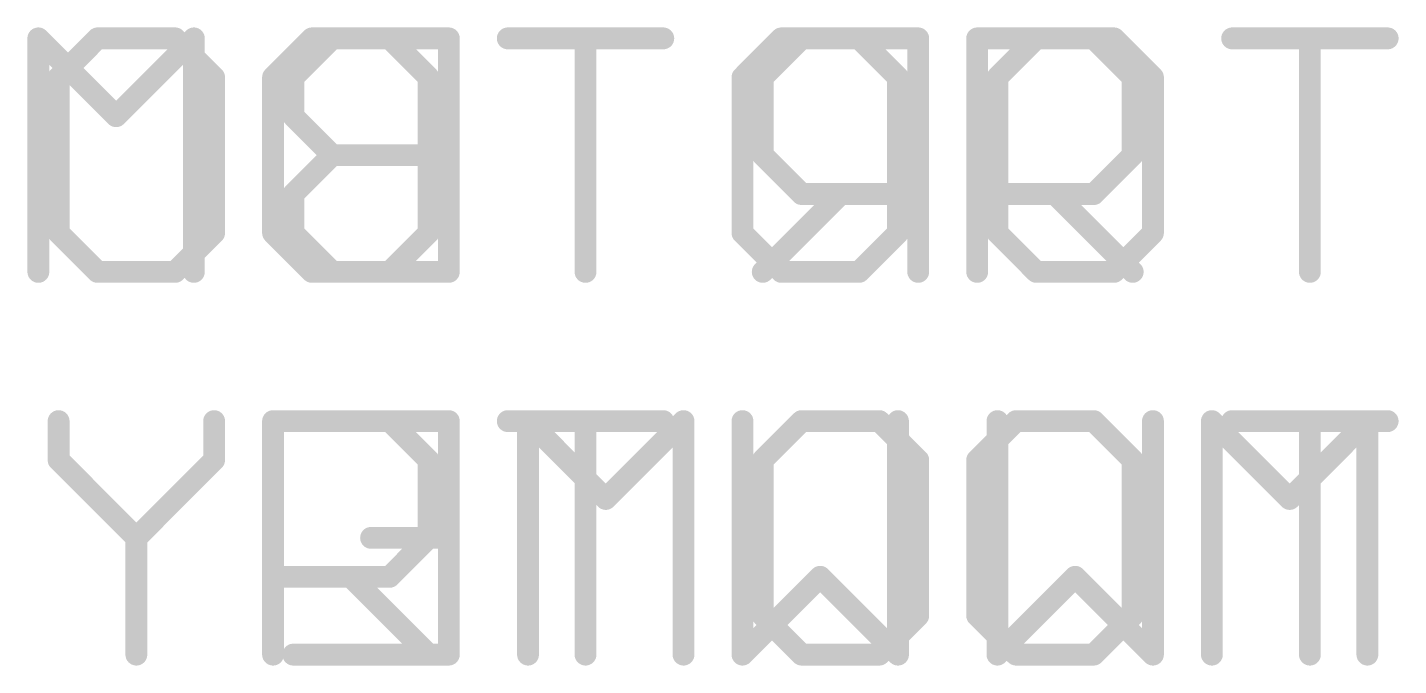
# Model space of a CAD drawing. Extents: x -3 to 97, y 0 to 38.
# Drawn here: x 20.89 to 30.45, y 13.97 to 18.42 of the extents above; entities that cross this region are included whole.
import ezdxf

# ---------------------------------------------------------------- set-up
doc = ezdxf.new("R2010")
doc.units = 0
doc.layers.add('25', color=251, linetype='CONTINUOUS')
doc.layers.add('26', color=251, linetype='CONTINUOUS')

msp = doc.modelspace()

# ---------------------------------------------------------------- linework, layer by layer
at = {"layer": '25', "const_width": 0.0762}
for points in [[(20.9889, 18.3671, 1), (20.935, 18.3132)], [(21.0001, 18.3402, 1), (20.9239, 18.3402)], [(22.0847, 18.3402, 1), (22.0085, 18.3402)], [(22.0736, 18.3132, 1), (22.0197, 18.3671)], [(22.8703, 18.3783, 1), (22.8703, 18.3021)], [(22.8972, 18.3132, 1), (22.8434, 18.3671)], [(23.4396, 18.3671, 1), (23.3857, 18.3132)], [(23.4126, 18.3021, 1), (23.4126, 18.3783)], [(24.2363, 18.3783, 1), (24.2363, 18.3021)], [(24.8167, 18.3402, 1), (24.7405, 18.3402)], [(25.321, 18.3021, 1), (25.321, 18.3783)], [(26.1446, 18.3783, 1), (26.1446, 18.3021)], [(26.1716, 18.3132, 1), (26.1177, 18.3671)], [(26.7139, 18.3671, 1), (26.66, 18.3132)], [(26.6869, 18.3021, 1), (26.6869, 18.3783)], [(27.5487, 18.3402, 1), (27.4725, 18.3402)], [(27.5106, 18.3783, 1), (27.5106, 18.3021)], [(28.351, 18.3671, 1), (28.2972, 18.3132)], [(28.3241, 18.3021, 1), (28.3241, 18.3783)], [(22.6372, 18.069, 1), (22.561, 18.069)], [(22.5722, 18.096, 1), (22.6261, 18.0421)], [(23.7219, 18.069, 1), (23.6457, 18.069)], [(23.6569, 18.0421, 1), (23.7107, 18.096)], [(25.8465, 18.096, 1), (25.9004, 18.0421)], [(25.9116, 18.069, 1), (25.8354, 18.069)], [(26.9962, 18.069, 1), (26.92, 18.069)], [(26.9312, 18.0421, 1), (26.985, 18.096)], [(28.6334, 18.069, 1), (28.5572, 18.069)], [(28.5683, 18.0421, 1), (28.6222, 18.096)], [(21.4774, 17.8248, 1), (21.5313, 17.7709)], [(21.4774, 17.7709, 1), (21.5313, 17.8248)], [(28.6222, 17.4998, 1), (28.5683, 17.5536)], [(28.5572, 17.5267, 1), (28.6334, 17.5267)], [(27.5106, 17.2936, 1), (27.5106, 17.2174)], [(28.0799, 17.2825, 1), (28.026, 17.2286)], [(28.2972, 17.2825, 1), (28.351, 17.2286)], [(28.3241, 17.2174, 1), (28.3241, 17.2936)], [(22.6261, 17.0113, 1), (22.5722, 16.9574)], [(23.7107, 16.9574, 1), (23.6569, 17.0113)], [(25.9004, 17.0113, 1), (25.8465, 16.9574)], [(26.985, 16.9574, 1), (26.9312, 17.0113)], [(22.561, 16.9844, 1), (22.6372, 16.9844)], [(23.6457, 16.9844, 1), (23.7219, 16.9844)], [(25.8354, 16.9844, 1), (25.9116, 16.9844)], [(26.92, 16.9844, 1), (26.9962, 16.9844)], [(20.9239, 16.7132, 1), (21.0001, 16.7132)], [(22.0085, 16.7132, 1), (22.0847, 16.7132)], [(22.8703, 16.7513, 1), (22.8703, 16.6751)], [(22.8434, 16.6863, 1), (22.8972, 16.7401)], [(23.3857, 16.7401, 1), (23.4396, 16.6863)], [(23.4126, 16.6751, 1), (23.4126, 16.7513)], [(24.7405, 16.7132, 1), (24.8167, 16.7132)], [(26.1446, 16.7513, 1), (26.1446, 16.6751)], [(26.1177, 16.6863, 1), (26.1716, 16.7401)], [(26.66, 16.7401, 1), (26.7139, 16.6863)], [(26.6869, 16.6751, 1), (26.6869, 16.7513)], [(27.4725, 16.7132, 1), (27.5487, 16.7132)], [(28.5683, 16.6863, 1), (28.6222, 16.7401)], [(22.6372, 15.6732, 1), (22.561, 15.6732)], [(22.5991, 15.7113, 1), (22.5991, 15.6351)], [(23.4396, 15.7001, 1), (23.3857, 15.6462)], [(23.4126, 15.6351, 1), (23.4126, 15.7113)], [(24.2363, 15.7113, 1), (24.2363, 15.6351)], [(24.8167, 15.6732, 1), (24.7405, 15.6732)], [(25.321, 15.6351, 1), (25.321, 15.7113)], [(25.9116, 15.6732, 1), (25.8354, 15.6732)], [(26.9962, 15.6732, 1), (26.92, 15.6732)], [(27.7818, 15.7113, 1), (27.7818, 15.6351)], [(27.8087, 15.6462, 1), (27.7548, 15.7001)], [(28.351, 15.7001, 1), (28.2972, 15.6462)], [(28.3241, 15.6351, 1), (28.3241, 15.7113)], [(29.1747, 15.7001, 1), (29.1208, 15.6462)], [(29.1859, 15.6732, 1), (29.1097, 15.6732)], [(30.2705, 15.6732, 1), (30.1943, 15.6732)], [(30.2594, 15.6462, 1), (30.2055, 15.7001)], [(23.7219, 15.402, 1), (23.6457, 15.402)], [(23.6569, 15.3751, 1), (23.7107, 15.429)], [(27.5487, 15.402, 1), (27.4725, 15.402)], [(27.4837, 15.429, 1), (27.5375, 15.3751)], [(28.6334, 15.402, 1), (28.5572, 15.402)], [(28.5683, 15.3751, 1), (28.6222, 15.429)], [(29.6631, 15.1578, 1), (29.717, 15.1039)], [(29.6631, 15.1039, 1), (29.717, 15.1578)], [(23.7107, 14.8328, 1), (23.6569, 14.8866)], [(23.6457, 14.8597, 1), (23.7219, 14.8597)], [(22.5991, 14.6266, 1), (22.5991, 14.5504)], [(23.1684, 14.6155, 1), (23.1145, 14.5616)], [(23.3857, 14.6155, 1), (23.4396, 14.5616)], [(23.4126, 14.5504, 1), (23.4126, 14.6266)], [(26.4427, 14.6155, 1), (26.3888, 14.5616)], [(26.4427, 14.5616, 1), (26.3888, 14.6155)], [(27.5375, 14.3443, 1), (27.4837, 14.2904)], [(27.4725, 14.3174, 1), (27.5487, 14.3174)], [(28.5572, 14.3174, 1), (28.6334, 14.3174)], [(28.6222, 14.2904, 1), (28.5683, 14.3443)], [(22.561, 14.0462, 1), (22.6372, 14.0462)], [(23.6569, 14.0193, 1), (23.7107, 14.0731)], [(24.7405, 14.0462, 1), (24.8167, 14.0462)], [(25.8465, 14.0731, 1), (25.9004, 14.0193)], [(25.8354, 14.0462, 1), (25.9116, 14.0462)], [(26.92, 14.0462, 1), (26.9962, 14.0462)], [(26.9312, 14.0193, 1), (26.9851, 14.0731)], [(27.7818, 14.0843, 1), (27.7818, 14.0081)], [(27.7548, 14.0193, 1), (27.8087, 14.0731)], [(28.2972, 14.0731, 1), (28.351, 14.0193)], [(28.3241, 14.0081, 1), (28.3241, 14.0843)], [(29.1097, 14.0462, 1), (29.1859, 14.0462)], [(30.1943, 14.0462, 1), (30.2705, 14.0462)]]:
    msp.add_lwpolyline(points, format="xyb", dxfattribs=at)
at = {"layer": '25', "const_width": 0.1524}
for points in [[(20.962, 16.7132), (20.962, 18.3402)], [(20.962, 18.3402), (21.5043, 17.7979)], [(21.5043, 17.7979), (22.0466, 18.3402)], [(22.0466, 18.3402), (22.0466, 16.7132)], [(22.8703, 18.3402), (22.5991, 18.069)], [(23.4126, 18.3402), (22.8703, 18.3402)], [(23.6838, 18.069), (23.4126, 18.3402)], [(24.2363, 18.3402), (25.321, 18.3402)], [(24.7786, 16.7132), (24.7786, 18.3402)], [(26.1446, 18.3402), (25.8735, 18.069)], [(26.6869, 18.3402), (26.1446, 18.3402)], [(26.9581, 18.069), (26.6869, 18.3402)], [(27.5106, 16.7132), (27.5106, 18.3402)], [(27.5106, 18.3402), (28.3241, 18.3402)], [(28.3241, 18.3402), (28.5953, 18.069)], [(22.5991, 18.069), (22.5991, 16.9844)], [(23.6838, 16.9844), (23.6838, 18.069)], [(25.8735, 18.069), (25.8735, 16.9844)], [(26.9581, 16.9844), (26.9581, 18.069)], [(28.5953, 18.069), (28.5953, 17.5267)], [(28.5953, 17.5267), (28.3241, 17.2555)], [(28.3241, 17.2555), (27.5106, 17.2555)], [(28.0529, 17.2555), (28.5953, 16.7132)], [(22.5991, 16.9844), (22.8703, 16.7132)], [(23.4126, 16.7132), (23.6838, 16.9844)], [(25.8735, 16.9844), (26.1446, 16.7132)], [(26.6869, 16.7132), (26.9581, 16.9844)], [(22.8703, 16.7132), (23.4126, 16.7132)], [(26.1446, 16.7132), (26.6869, 16.7132)], [(22.5991, 14.0462), (22.5991, 15.6732)], [(22.5991, 15.6732), (23.4126, 15.6732)], [(23.4126, 15.6732), (23.6838, 15.402)], [(24.2363, 15.6732), (25.321, 15.6732)], [(24.7786, 14.0462), (24.7786, 15.6732)], [(25.8735, 15.6732), (25.8735, 14.0462)], [(26.9581, 14.0462), (26.9581, 15.6732)], [(27.7818, 15.6732), (27.5106, 15.402)], [(28.3241, 15.6732), (27.7818, 15.6732)], [(28.5953, 15.402), (28.3241, 15.6732)], [(29.1478, 14.0462), (29.1478, 15.6732)], [(29.1478, 15.6732), (29.6901, 15.1309)], [(29.6901, 15.1309), (30.2324, 15.6732)], [(30.2324, 15.6732), (30.2324, 14.0462)], [(23.6838, 15.402), (23.6838, 14.8597)], [(27.5106, 15.402), (27.5106, 14.3174)], [(28.5953, 14.3174), (28.5953, 15.402)], [(23.6838, 14.8597), (23.4126, 14.5885)], [(23.4126, 14.5885), (22.5991, 14.5885)], [(23.1415, 14.5885), (23.6838, 14.0462)], [(25.8735, 14.0462), (26.4158, 14.5885)], [(26.4158, 14.5885), (26.9581, 14.0462)], [(27.5106, 14.3174), (27.7818, 14.0462)], [(28.3241, 14.0462), (28.5953, 14.3174)], [(27.7818, 14.0462), (28.3241, 14.0462)]]:
    msp.add_lwpolyline(points, dxfattribs=at)
at = {"layer": '26', "const_width": 0.1524}
for points in [[(21.1033, 18.069), (21.3744, 18.3402)], [(21.3744, 18.3402), (21.9168, 18.3402)], [(21.9168, 18.3402), (22.1879, 18.069)], [(23.0116, 18.3402), (22.7404, 18.069)], [(23.8251, 18.3402), (23.0116, 18.3402)], [(23.8251, 16.7132), (23.8251, 18.3402)], [(26.2859, 18.3402), (26.0147, 18.069)], [(27.0994, 18.3402), (26.2859, 18.3402)], [(27.0994, 16.7132), (27.0994, 18.3402)], [(27.6519, 18.069), (27.9231, 18.3402)], [(27.9231, 18.3402), (28.4654, 18.3402)], [(28.4654, 18.3402), (28.7366, 18.069)], [(30.3737, 18.3402), (29.289, 18.3402)], [(29.8314, 16.7132), (29.8314, 18.3402)], [(21.1033, 16.9844), (21.1033, 18.069)], [(22.1879, 18.069), (22.1879, 16.9844)], [(22.7404, 18.069), (22.7404, 17.7979)], [(26.0147, 18.069), (26.0147, 17.5267)], [(27.6519, 16.9844), (27.6519, 18.069)], [(28.7366, 18.069), (28.7366, 16.9844)], [(22.7404, 17.7979), (23.0116, 17.5267)], [(23.0116, 17.5267), (22.7404, 17.2555)], [(23.8251, 17.5267), (23.0116, 17.5267)], [(26.0147, 17.5267), (26.2859, 17.2555)], [(22.7404, 17.2555), (22.7404, 16.9844)], [(26.5571, 17.2555), (26.0147, 16.7132)], [(26.2859, 17.2555), (27.0994, 17.2555)], [(21.3744, 16.7132), (21.1033, 16.9844)], [(22.1879, 16.9844), (21.9168, 16.7132)], [(22.7404, 16.9844), (23.0116, 16.7132)], [(27.9231, 16.7132), (27.6519, 16.9844)], [(28.7366, 16.9844), (28.4654, 16.7132)], [(21.9168, 16.7132), (21.3744, 16.7132)], [(23.0116, 16.7132), (23.8251, 16.7132)], [(28.4654, 16.7132), (27.9231, 16.7132)], [(21.1033, 15.402), (21.1033, 15.6732)], [(22.1879, 15.6732), (22.1879, 15.402)], [(22.7404, 15.6732), (23.8251, 15.6732)], [(23.8251, 15.6732), (23.8251, 14.0462)], [(24.9199, 15.1309), (24.3776, 15.6732)], [(24.3776, 15.6732), (24.3776, 14.0462)], [(25.4622, 15.6732), (24.9199, 15.1309)], [(25.4622, 14.0462), (25.4622, 15.6732)], [(26.0147, 15.402), (26.2859, 15.6732)], [(26.2859, 15.6732), (26.8282, 15.6732)], [(26.8282, 15.6732), (27.0994, 15.402)], [(27.6519, 14.0462), (27.6519, 15.6732)], [(28.7366, 15.6732), (28.7366, 14.0462)], [(30.3737, 15.6732), (29.289, 15.6732)], [(29.8314, 14.0462), (29.8314, 15.6732)], [(21.6456, 14.8597), (21.1033, 15.402)], [(22.1879, 15.402), (21.6456, 14.8597)], [(26.0147, 14.3174), (26.0147, 15.402)], [(27.0994, 15.402), (27.0994, 14.3174)], [(21.6456, 14.8597), (21.6456, 14.0462)], [(23.8251, 14.8597), (23.2828, 14.8597)], [(28.1942, 14.5885), (27.6519, 14.0462)], [(28.7366, 14.0462), (28.1942, 14.5885)], [(26.2859, 14.0462), (26.0147, 14.3174)], [(27.0994, 14.3174), (26.8282, 14.0462)], [(23.8251, 14.0462), (22.7404, 14.0462)], [(26.8282, 14.0462), (26.2859, 14.0462)]]:
    msp.add_lwpolyline(points, dxfattribs=at)
at = {"layer": '26', "const_width": 0.0762}
for points in [[(21.3744, 18.3783, 1), (21.3744, 18.3021)], [(21.4014, 18.3132, 1), (21.3475, 18.3671)], [(21.9437, 18.3671, 1), (21.8898, 18.3132)], [(21.9168, 18.3021, 1), (21.9168, 18.3783)], [(23.0116, 18.3783, 1), (23.0116, 18.3021)], [(23.0385, 18.3132, 1), (22.9846, 18.3671)], [(23.8632, 18.3402, 1), (23.787, 18.3402)], [(23.8251, 18.3021, 1), (23.8251, 18.3783)], [(26.2859, 18.3783, 1), (26.2859, 18.3021)], [(26.3128, 18.3132, 1), (26.259, 18.3671)], [(27.1375, 18.3402, 1), (27.0613, 18.3402)], [(27.0994, 18.3021, 1), (27.0994, 18.3783)], [(27.9231, 18.3783, 1), (27.9231, 18.3021)], [(27.95, 18.3132, 1), (27.8961, 18.3671)], [(28.4923, 18.3671, 1), (28.4384, 18.3132)], [(28.4654, 18.3021, 1), (28.4654, 18.3783)], [(29.289, 18.3783, 1), (29.289, 18.3021)], [(29.8695, 18.3402, 1), (29.7933, 18.3402)], [(30.3737, 18.3021, 1), (30.3737, 18.3783)], [(21.0763, 18.096, 1), (21.1302, 18.0421)], [(21.1414, 18.069, 1), (21.0652, 18.069)], [(22.226, 18.069, 1), (22.1498, 18.069)], [(22.161, 18.0421, 1), (22.2149, 18.096)], [(22.7785, 18.069, 1), (22.7023, 18.069)], [(22.7135, 18.096, 1), (22.7674, 18.0421)], [(26.0528, 18.069, 1), (25.9766, 18.069)], [(25.9878, 18.096, 1), (26.0417, 18.0421)], [(27.69, 18.069, 1), (27.6138, 18.069)], [(27.625, 18.096, 1), (27.6788, 18.0421)], [(28.7747, 18.069, 1), (28.6985, 18.069)], [(28.7096, 18.0421, 1), (28.7635, 18.096)], [(22.7674, 17.8248, 1), (22.7135, 17.7709)], [(22.7023, 17.7979, 1), (22.7785, 17.7979)], [(23.0116, 17.5648, 1), (23.0116, 17.4886)], [(23.0385, 17.4998, 1), (22.9846, 17.5536)], [(23.8251, 17.4886, 1), (23.8251, 17.5648)], [(26.0417, 17.5536, 1), (25.9878, 17.4998)], [(22.9846, 17.4998, 1), (23.0385, 17.5536)], [(25.9766, 17.5267, 1), (26.0528, 17.5267)], [(22.7785, 17.2555, 1), (22.7023, 17.2555)], [(22.7135, 17.2825, 1), (22.7674, 17.2286)], [(26.2859, 17.2936, 1), (26.2859, 17.2174)], [(26.259, 17.2286, 1), (26.3128, 17.2825)], [(26.584, 17.2286, 1), (26.5301, 17.2825)], [(27.0994, 17.2174, 1), (27.0994, 17.2936)], [(21.1302, 17.0113, 1), (21.0763, 16.9574)], [(22.2149, 16.9574, 1), (22.161, 17.0113)], [(22.7674, 17.0113, 1), (22.7135, 16.9574)], [(27.6788, 17.0113, 1), (27.625, 16.9574)], [(28.7635, 16.9574, 1), (28.7096, 17.0113)], [(21.0652, 16.9844, 1), (21.1414, 16.9844)], [(22.1498, 16.9844, 1), (22.226, 16.9844)], [(22.7023, 16.9844, 1), (22.7785, 16.9844)], [(27.6138, 16.9844, 1), (27.69, 16.9844)], [(28.6985, 16.9844, 1), (28.7747, 16.9844)], [(21.3744, 16.7513, 1), (21.3744, 16.6751)], [(21.3475, 16.6863, 1), (21.4014, 16.7401)], [(21.8898, 16.7401, 1), (21.9437, 16.6863)], [(21.9168, 16.6751, 1), (21.9168, 16.7513)], [(23.0116, 16.7513, 1), (23.0116, 16.6751)], [(22.9846, 16.6863, 1), (23.0385, 16.7401)], [(23.787, 16.7132, 1), (23.8632, 16.7132)], [(23.8251, 16.6751, 1), (23.8251, 16.7513)], [(25.9878, 16.7401, 1), (26.0417, 16.6863)], [(27.0613, 16.7132, 1), (27.1375, 16.7132)], [(27.9231, 16.7513, 1), (27.9231, 16.6751)], [(27.8961, 16.6863, 1), (27.95, 16.7401)], [(28.4384, 16.7401, 1), (28.4923, 16.6863)], [(28.4654, 16.6751, 1), (28.4654, 16.7513)], [(29.7933, 16.7132, 1), (29.8695, 16.7132)], [(21.1414, 15.6732, 1), (21.0652, 15.6732)], [(22.226, 15.6732, 1), (22.1498, 15.6732)], [(22.7404, 15.7113, 1), (22.7404, 15.6351)], [(23.8632, 15.6732, 1), (23.787, 15.6732)], [(23.8251, 15.6351, 1), (23.8251, 15.7113)], [(24.4045, 15.7001, 1), (24.3506, 15.6462)], [(24.4157, 15.6732, 1), (24.3395, 15.6732)], [(25.5003, 15.6732, 1), (25.4241, 15.6732)], [(25.4892, 15.6462, 1), (25.4353, 15.7001)], [(26.2859, 15.7113, 1), (26.2859, 15.6351)], [(26.3128, 15.6462, 1), (26.259, 15.7001)], [(26.8552, 15.7001, 1), (26.8013, 15.6462)], [(26.8282, 15.6351, 1), (26.8282, 15.7113)], [(27.69, 15.6732, 1), (27.6138, 15.6732)], [(28.7747, 15.6732, 1), (28.6985, 15.6732)], [(29.289, 15.7113, 1), (29.289, 15.6351)], [(29.8695, 15.6732, 1), (29.7933, 15.6732)], [(30.3737, 15.6351, 1), (30.3737, 15.7113)], [(21.1302, 15.429, 1), (21.0763, 15.3751)], [(21.0652, 15.402, 1), (21.1414, 15.402)], [(22.1498, 15.402, 1), (22.226, 15.402)], [(22.2149, 15.3751, 1), (22.161, 15.429)], [(26.0528, 15.402, 1), (25.9766, 15.402)], [(25.9878, 15.429, 1), (26.0417, 15.3751)], [(27.1375, 15.402, 1), (27.0613, 15.402)], [(27.0725, 15.3751, 1), (27.1263, 15.429)], [(24.893, 15.1578, 1), (24.9469, 15.1039)], [(24.893, 15.1039, 1), (24.9469, 15.1578)], [(21.6837, 14.8597, 1), (21.6075, 14.8597)], [(21.6187, 14.8866, 1), (21.6725, 14.8328)], [(21.6187, 14.8328, 1), (21.6725, 14.8866)], [(23.2828, 14.8978, 1), (23.2828, 14.8216)], [(23.8251, 14.8216, 1), (23.8251, 14.8978)], [(28.2212, 14.6155, 1), (28.1673, 14.5616)], [(28.2212, 14.5616, 1), (28.1673, 14.6155)], [(26.0417, 14.3443, 1), (25.9878, 14.2904)], [(25.9766, 14.3174, 1), (26.0528, 14.3174)], [(27.0613, 14.3174, 1), (27.1375, 14.3174)], [(27.1263, 14.2904, 1), (27.0725, 14.3443)], [(21.6075, 14.0462, 1), (21.6837, 14.0462)], [(22.7404, 14.0843, 1), (22.7404, 14.0081)], [(23.787, 14.0462, 1), (23.8632, 14.0462)], [(23.8251, 14.0081, 1), (23.8251, 14.0843)], [(24.3395, 14.0462, 1), (24.4157, 14.0462)], [(25.4241, 14.0462, 1), (25.5003, 14.0462)], [(26.2859, 14.0843, 1), (26.2859, 14.0081)], [(26.259, 14.0193, 1), (26.3128, 14.0731)], [(26.8013, 14.0731, 1), (26.8552, 14.0193)], [(26.8282, 14.0081, 1), (26.8282, 14.0843)], [(27.6249, 14.0731, 1), (27.6788, 14.0193)], [(27.6138, 14.0462, 1), (27.69, 14.0462)], [(28.6985, 14.0462, 1), (28.7747, 14.0462)], [(28.7096, 14.0193, 1), (28.7635, 14.0731)], [(29.7933, 14.0462, 1), (29.8695, 14.0462)]]:
    msp.add_lwpolyline(points, format="xyb", dxfattribs=at)

doc.saveas('drawing.dxf')
